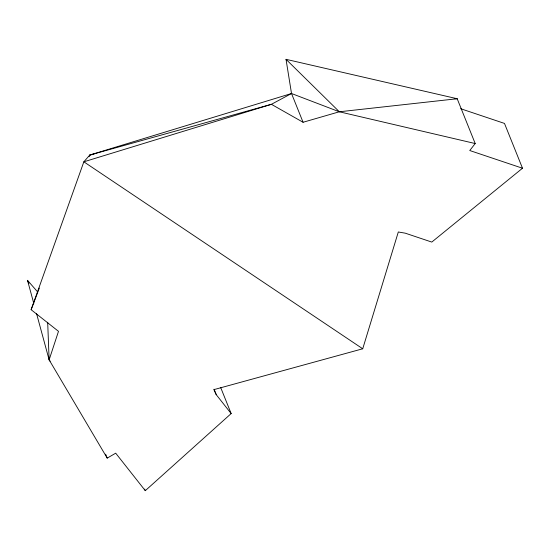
<?xml version="1.0" encoding="UTF-8"?>
<svg xmlns="http://www.w3.org/2000/svg" width="550" height="550" viewBox="0 0 550 550"><rect width="100%" height="100%" fill="white"/><g stroke="black" fill="none" stroke-linecap="round" stroke-linejoin="round"><path stroke-width="0.82" d="M36.513 313.452L49.129 359.844L107.209 458.116L115.706 453.179L145.289 490.676L231.158 413.572L216.274 394.714L213.881 389.641L362.725 348.782L398.31 231.983L405.254 233.173L431.784 242.076L522.5 168.231L504.487 123.42L460.673 108.721M50.16 361.219L49.129 359.844L58.492 331.334L31.13 309.705L83.847 161.81L89.787 155.045L291.514 93.507L339.329 111.781L475.2 143.543L469.762 150.528L522.5 168.231M31.13 309.705L39.339 288.069M89.176 156.647L89.787 155.045L271.404 104.314L291.514 93.507L286.021 59.324L457.188 98.739L475.2 143.543M362.725 348.782L83.847 161.81L271.404 104.314L303.071 122.265L339.329 111.781L457.188 98.739L454.616 98.656M89.787 155.045L93.947 154.158M286.021 59.324L339.329 111.781M33.811 303.511L27.5 280.314L37.496 291.768M27.5 280.314L28.944 283.429M291.514 93.507L303.071 122.265M220.694 387.544L231.158 413.572M214.053 389.194L216.274 394.714M144.657 489.101L145.289 490.676M105.627 454.183L107.209 458.116M47.685 322.238L49.129 359.844"/></g></svg>
